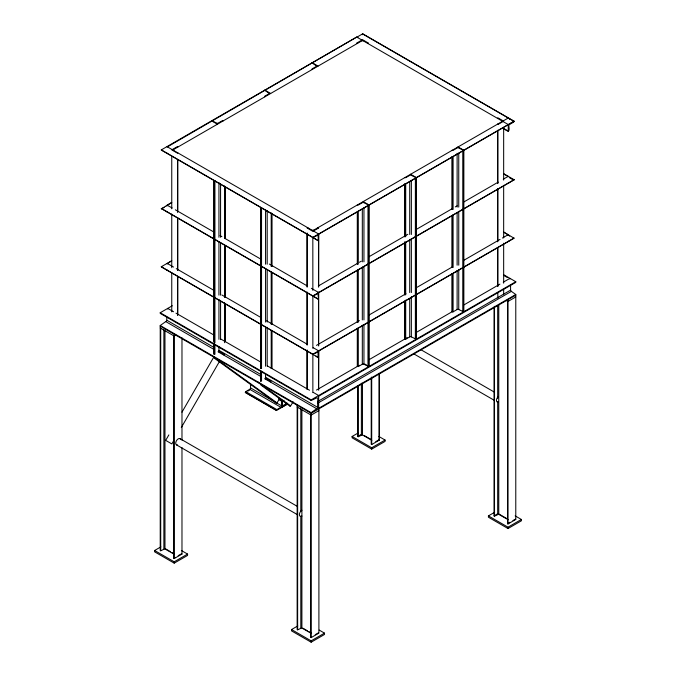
<?xml version="1.0" encoding="UTF-8"?>
<svg xmlns="http://www.w3.org/2000/svg" width="676" height="676" viewBox="0 0 676 676"><rect width="100%" height="100%" fill="white"/><g stroke="black" fill="none" stroke-linecap="round" stroke-linejoin="round"><path stroke-width="1.01" d="M287.562 404.087L276.442 410.509L245.312 392.536L245.718 391.632L249.74 389.308A1.158 0.668 -60 0 0 250.559 387.897L250.559 384.179M276.442 410.509L276.847 409.597L280.87 407.282A1.158 0.668 -60 0 0 281.681 405.862C281.241 397.42 282.94 400.167 282.264 407.146M356.903 37.163L362.725 33.8L362.319 34.713M503.248 179.216L508.242 176.335L508.191 176.799M362.725 33.8L514.073 121.181L513.667 122.086L509.645 124.409A1.158 0.668 -60 0 0 508.825 125.82C510.034 133.147 508.031 131.668 502.775 128.11M502.42 238.02L508.242 234.656L508.039 235.383M318.692 286.987L318.649 234.2M318.649 351.047L318.244 351.283L514.073 238.222L503.679 232.02M362.725 34.003L514.073 121.376L513.65 121.621M508.825 182.926L508.242 183.061M503.679 173.698L514.073 179.698L513.667 180.137M508.825 241.248L508.242 241.383M166.93 317.154L166.634 320.965L160.22 325.528L160.22 550.492L160.711 550.771L164.809 548.87L174.332 554.345M172.312 305.755L160.22 312.735L160.22 313.394L311.137 400.522L316.799 397.843L317.847 398.012L317.543 408.093L311.137 412.656L311.137 637.62L310.647 637.333L310.647 414.827M168.839 434.922L165.688 440.38L171.848 443.929L173.428 441.2M181.971 412.174L214.005 356.691M181.303 427.562L219.641 361.161M276.104 403.031L276.898 402.997L279.501 398.865M289.742 406.014L290.545 405.98L293.139 401.848M177.763 147.072L177.585 146.498L171.755 149.869L177.585 153.232L177.763 152.658M264.671 90.212L268.693 93.001A1.158 0.668 0 0 1 268.693 93.947L264.671 96.271L264.84 96.837M312.067 62.851L316.089 65.64A1.158 0.668 0 0 1 316.089 66.586L312.067 68.901L312.244 69.476M497.654 123.97L497.832 124.545L503.662 121.181L497.832 117.81L497.654 118.384M161.716 150.326L161.31 149.886L356.725 37.062L508.242 124.545L508.242 131.271M167.2 146.988L356.725 37.062M167.133 153.249L166.549 153.122M172.963 149.886L362.556 40.425M164.124 207.456L161.361 208.816L171.704 202.411M167.335 205.774L167.133 205.25L171.704 202.614M167.133 211.774L166.549 211.639M161.716 267.164L161.31 266.733L171.704 260.733M168.045 263.04L171.704 260.928M167.133 270.096L166.549 269.961M312.827 230.634L508.234 118.021M161.31 149.886L312.827 237.369L514.073 121.181M317.974 234.597L514.056 121.384M312.827 237.572L317.255 235.485A1.158 0.668 -60 0 1 318.066 235.949L318.371 240.876L313.174 237.572M175.929 335.059L174.205 336.048L160.22 327.978M318.303 285.999L357.57 263.327M359.395 262.271L361.221 261.215M368.53 256.998L407.797 234.327M416.01 229.586L452.54 208.495M455.278 206.915L457.103 205.859M463.499 202.166L498.204 182.131M514.073 179.698L312.827 295.885L161.31 208.411M317.974 293.114L514.073 179.9M312.827 296.088L317.255 294.001A1.158 0.668 -60 0 1 318.066 294.474L318.48 299.35L314.087 296.62M316.478 345.368L359.395 320.593M368.53 315.32L405.972 293.705M416.01 287.9L452.54 266.817M463.499 260.488L500.029 239.397M247.813 391.1L249.478 390.136M514.073 238.02L312.827 354.207L161.31 266.733M312.827 354.41L317.255 352.323A1.158 0.668 -60 0 1 318.066 352.796C317.492 357.131 320.027 359.64 315.912 355.99M282.255 401.367L284.021 400.344M281.858 406.234L287.156 403.175M287.562 403.885L282.264 406.944L282.061 406.42M316.478 390.044L359.37 365.277M368.496 360.012L407.205 337.662M415.951 332.617L452.455 311.535M463.406 305.214L499.902 284.14M503.257 282.205L509.941 278.343L509.941 279.002M357.308 328.468L357.308 366.468L358.297 366.569L362.319 364.246A1.158 0.668 0 0 1 363.95 364.246L368.792 366.569L368.792 205.056L363.95 202.732A1.158 0.668 0 0 0 362.319 202.732L358.297 205.056L357.308 204.955M404.704 301.099L404.704 339.107L405.701 339.208L409.715 336.885A1.158 0.668 0 0 1 411.354 336.885L416.188 339.208L416.188 177.687L411.354 175.371A1.158 0.668 0 0 0 409.715 175.371L405.701 177.687L404.704 177.594M452.109 273.738L452.109 311.737L453.097 311.839L457.12 309.515A1.158 0.668 0 0 1 458.75 309.515L463.584 311.839L463.584 150.326L458.75 148.002A1.158 0.668 0 0 0 457.12 148.002L453.097 150.326L452.109 150.224M160.22 312.735L311.137 399.871L515.78 281.715L515.78 282.374L318.658 396.178M318.024 401.307L510.574 290.139L510.574 284.909M317.914 403.073L511.386 291.373L515.78 294.499L515.78 519.464L508.014 523.951L507.524 523.672L507.524 301.158M318.658 408.312L515.78 294.499M515.78 295.159L311.137 413.315L160.22 326.187M318.903 410.619L311.137 415.106L297.144 407.036M181.345 550.484L187.582 554.075L187.582 555.427L174.205 563.142L154.618 551.836L154.618 550.492L160.854 546.884M378.847 436.451L385.075 440.051L385.075 441.403L371.707 449.118L352.111 437.811L352.111 436.468L358.356 432.86M358.584 435.969L361.17 434.474M357.714 385.844L357.714 436.468L358.204 436.747L362.302 434.845L371.834 440.321M173.715 335.769L173.715 558.283L175.304 557.37M375.814 441.597L378.983 439.772L379.473 440.051L379.473 373.617M173.715 558.283L174.205 558.562L181.979 554.075L181.979 447.571M371.217 377.816L371.217 444.259L371.707 444.538L379.473 440.051M154.618 550.492L174.205 561.798L187.582 554.075M352.111 436.468L371.707 447.774L385.075 440.051M319.165 630.049L324.505 633.133L324.505 634.477L311.137 642.2L291.542 630.894L291.542 629.542L297.786 625.942M515.154 515.872L521.382 519.464L521.382 520.816L508.014 528.531L488.418 517.225L488.418 515.881L494.663 512.273M494.021 307.073L494.021 515.881L497.477 513.887M297.144 405.237L297.144 629.542L297.634 629.829L301.733 627.928L311.264 633.404M494.021 515.881L494.511 516.16L498.609 514.259L508.141 519.734M315.244 634.679L318.413 632.854M507.524 523.672L509.898 522.294M512.915 520.554L514.504 519.641M311.137 637.62L318.903 633.133L318.903 408.828M291.542 629.542L311.137 640.856L324.505 633.133M488.418 515.881L508.014 527.187L521.382 519.464M223.959 355.001L224.424 354.511L218.601 351.148M270.577 381.915L271.051 381.433L265.22 378.07M357.714 43.179L356.725 43.078L362.556 39.707L368.378 43.078L367.389 43.179M211.791 120.742L216.633 123.057A1.158 0.668 0 0 0 218.263 123.057L222.286 120.742L223.274 120.843M317.703 227.871L318.692 227.964L312.861 231.336L307.039 227.964L308.028 227.871M178.16 555.697L181.489 553.796L181.979 554.075M214.664 180.788L213.929 180.602L213.929 341.557M261.282 207.709L260.547 207.524L260.547 368.471M461.362 91.344L461.801 91.53M502.952 128.009L508.42 131.169M312.244 62.75L318.066 66.113M457.931 146.861L463.761 150.224L463.761 311.737M503.679 173.901L508.242 176.537M509.645 177.813L512.856 179.672M264.84 90.111L270.67 93.474M410.535 174.222L416.365 177.594L416.365 339.107M503.679 232.223L508.242 234.859M503.578 274.667L515.78 281.715M504.482 275.85L507.211 277.43M363.139 201.592L368.961 204.955L368.961 366.468M211.622 120.843L217.444 124.207M515.289 296.671L515.78 296.958L508.014 301.445L506.265 300.431M161.31 150.089L318.48 240.833M420.759 349.619L494.426 392.156M172.126 207.929L167.133 205.25M175.346 209.788L213.684 231.919M220.072 235.611L221.897 236.668M224.635 238.248L260.235 258.798M269.361 264.071L306.786 285.669M311.349 288.306L318.649 292.522M413.543 353.709L494.494 400.437M161.31 208.614L318.48 299.35M364.803 364.068L366.468 365.023M173.521 267.054L167.133 263.361L167.251 263.97M176.259 268.634L213.684 290.241M221.897 294.981L260.235 317.12M266.623 320.804L306.786 343.991M313.174 347.684L318.649 350.844L318.514 389.123M161.31 266.935L318.48 357.672M173.58 311.763L167.749 308.391L167.749 309.05M175.98 313.14L214.393 335.321M220.798 339.022L261.037 362.251M267.442 365.953L309.515 390.238M313.174 392.35L318.658 395.519L318.658 408.963M515.289 519.185L515.78 519.464M166.93 320.289L213.574 347.219M219.066 350.388L260.226 374.158M265.71 377.326L317.847 407.425M364.508 435.699L371.318 439.637M165.89 321.666L214.36 349.653M218.018 351.765L261.012 376.583M264.671 378.695L316.799 408.794M499.116 514.132L506.78 518.56M160.22 325.528L311.137 412.656M278.706 398.358L282.264 400.412M278.537 398.46L282.095 400.513M279.019 399.685L281.681 401.223M250.559 387.897L281.681 405.862M249.74 389.308L280.87 407.282M245.718 391.632L276.847 409.597M245.312 392.334L276.442 410.307M180.019 438.656L297.347 506.392M176.444 444.842L297.415 514.681M170.42 551.692L165.113 548.549M172.118 552.681L173.825 553.661M303.085 628.291L307.343 630.75M309.05 631.73L311.602 633.209M257.125 381.45L261.358 384.526M290.638 405.862L261.747 384.897L260.86 385.05L289.92 406.115M276.991 402.879L215.129 357.976L214.241 358.128L276.281 403.133M511.386 291.373L510.574 290.139M508.014 299.645L508.014 523.951M508.014 527.187L508.014 528.531M503.662 128.541L503.662 180.086M503.662 185.351L503.662 237.944M503.662 243.208L503.662 283.176M503.662 289.489L503.662 294.753M498.77 304.47L498.77 514.335M497.832 130.857L497.832 183.45M497.832 188.714L497.832 241.307M497.832 247.619L497.832 286.548M497.832 292.86L497.832 298.116M497.654 130.282L497.654 183.348M497.654 189.196L497.654 241.788M497.654 247.517L497.654 286.447M497.688 305.527L497.688 398.333M497.688 401.493L497.688 514.335M494.511 306.304L494.511 516.16M462.773 151.382L462.773 311.839M458.75 153.283L458.75 207.118M458.75 211.343L458.75 265.178M458.75 269.403L458.75 309.515M457.12 153.283L457.12 207.118M457.12 212.399L457.12 265.178M457.12 270.459L457.12 309.515M453.097 156.663L453.097 209.442M453.097 214.723L453.097 267.502M453.097 273.839L453.097 311.839M452.278 156.663L452.278 209.442M452.278 215.779L452.278 267.502M452.278 273.839L452.278 311.839M452.109 156.562L452.109 209.34M452.109 215.678L452.109 267.4M415.368 177.687L415.368 339.208M411.354 180.644L411.354 234.487M411.354 238.704L411.354 292.547M411.354 296.772L411.354 336.885M409.715 181.7L409.715 234.487M409.715 239.76L409.715 292.547M409.715 298.876L409.715 336.885M405.701 184.024L405.701 236.803M405.701 242.084L405.701 294.871M405.701 300.144L405.701 339.208M404.882 184.024L404.882 236.803M404.882 242.084L404.882 294.871M404.882 301.2L404.882 339.208M404.704 183.923L404.704 236.71M404.704 241.983L404.704 294.77M378.983 373.329L378.983 439.772M371.707 377.047L371.707 444.538M371.707 447.774L371.707 449.118M367.972 206.112L367.972 366.569M363.95 208.014L363.95 261.849M363.95 267.13L363.95 319.909M363.95 325.19L363.95 364.246M362.463 383.241L362.463 434.913M362.319 209.07L362.319 261.849M362.319 267.13L362.319 319.909M362.319 325.19L362.319 364.246M361.381 383.241L361.381 434.913M358.297 211.394L358.297 264.172M358.297 269.454L358.297 322.232M358.297 327.514L358.297 366.569M358.204 386.131L358.204 436.747M357.486 211.394L357.486 264.172M357.486 270.51L357.486 322.232M357.486 328.57L357.486 366.569M357.308 212.34L357.308 264.071M357.308 270.408L357.308 322.131M318.692 292.26L318.692 346.011M318.692 351.283L318.692 390.28M318.514 286.886L318.649 234.006L167.149 146.717M318.514 292.159L318.514 344.861M312.827 237.369L312.861 290.359M312.861 295.623L312.861 348.326M312.861 353.59L312.861 392.587M311.137 399.871L311.137 400.522M311.137 640.856L311.137 642.2M307.208 233.135L307.208 286.886M307.208 292.159L307.208 344.861M307.208 350.126L307.208 389.123M307.039 233.237L307.039 286.987M307.039 292.26L307.039 344.963M307.039 350.227L307.039 389.224M301.893 409.707L301.893 627.996M300.812 408.65L300.812 510.938M300.812 516.21L300.812 627.996M297.634 407.315L297.634 629.829M272.031 213.929L272.031 266.53M272.031 272.842L272.031 324.387M272.031 330.699L272.031 368.572M271.211 212.881L271.211 266.53M271.211 271.794L271.211 324.387M271.211 330.699L271.211 368.572M267.197 210.557L267.197 264.206M267.197 269.47L267.197 322.063M267.197 327.328L267.197 366.248M265.567 209.509L265.567 264.206M265.567 268.414L265.567 322.063M265.567 327.328L265.567 366.248M265.567 373.617L265.567 378.873M261.544 207.616L261.544 368.572M261.544 371.724L261.544 381.196M260.725 207.616L260.725 368.572M260.725 370.676L260.725 381.196M260.547 370.575L260.547 381.095M225.412 187.015L225.412 238.56M225.412 245.929L225.412 297.474M225.412 303.786L225.412 341.659M224.593 185.968L224.593 238.56M224.593 244.873L224.593 297.474M224.593 302.73L224.593 342.707M220.57 183.644L220.57 237.293M220.57 242.549L220.57 295.15M220.57 300.414L220.57 339.335M218.94 182.588L218.94 237.293M218.94 241.501L218.94 295.15M218.94 299.358L218.94 339.335M218.94 346.695L218.94 351.959M214.917 180.703L214.917 342.707M214.917 344.811L214.917 354.275M214.106 180.703L214.106 354.275M213.929 343.661L213.929 354.182M181.979 337.89L181.979 440.186M177.763 159.443L177.763 212.036M177.763 217.883L177.763 270.476M177.763 276.788L177.763 315.134M177.585 159.544L177.585 212.137M177.585 218.449L177.585 269.994M177.585 276.307L177.585 315.236M174.205 334.257L174.205 558.562M174.205 561.798L174.205 563.142M171.755 156.181L171.755 208.774M171.755 214.038L171.755 267.688M171.755 272.943L171.755 311.873M164.969 330.649L164.969 548.946M163.879 329.592L163.879 548.946M160.711 328.257L160.711 550.771M301.927 516.075A3.574 2.062 -60 0 1 299.4 514.622A3.574 2.062 -60 0 1 301.927 510.245M177.577 444.943A3.574 2.062 -60 0 1 176.444 440.718A3.574 2.062 -60 0 1 180.669 439.586M509.417 119.213A1.158 0.668 60 0 1 509.628 119.297M165.738 206.526A1.158 0.668 -60 0 1 165.95 206.434M509.434 236.042A1.158 0.668 60 0 1 509.645 236.135M498.356 402.119A3.574 2.062 -60 0 1 496.48 400.378A3.574 2.062 -60 0 1 498.356 396.482M173.74 150.334A1.158 0.668 0 0 1 173.74 149.396M313.681 230.186A1.158 0.668 0 0 1 312.05 230.186M357.722 37.636A1.158 0.668 -60 0 1 357.891 37.391M361.736 40.856A1.158 0.668 0 0 1 363.367 40.856M501.677 120.708A1.158 0.668 0 0 1 501.677 121.646"/></g></svg>
